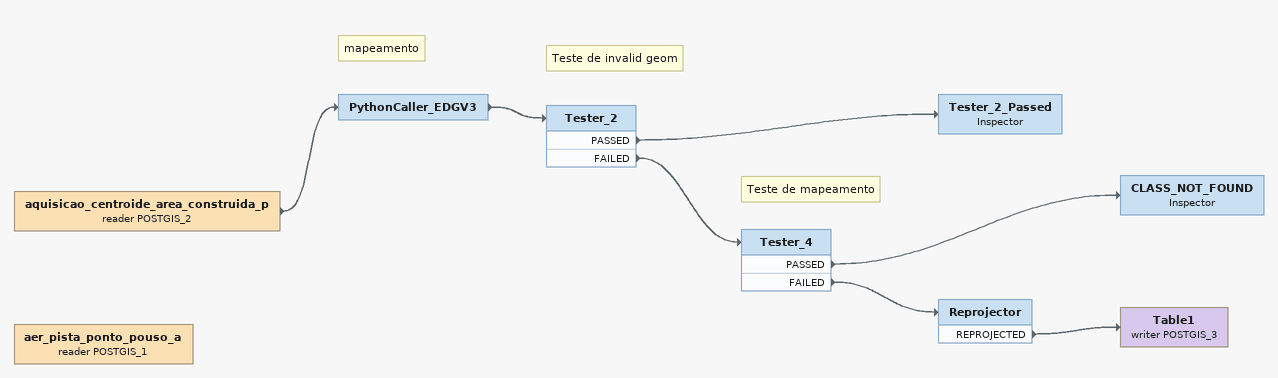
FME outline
aquisicao_centroide_area_construida_p (reader POSTGIS_2)
    -> PythonCaller_EDGV3
Note: mapeamento
PythonCaller_EDGV3
    -> Tester_2
Note: Teste de invalid geom
Tester_2
    PASSED -> Tester_2_Passed
    FAILED -> Tester_4
Tester_2_Passed: Inspector
Note: Teste de mapeamento
Tester_4
    PASSED -> CLASS_NOT_FOUND
    FAILED -> Reprojector
CLASS_NOT_FOUND: Inspector
Reprojector
    REPROJECTED -> Table1 (writer POSTGIS_3)
Table1 (writer POSTGIS_3)
aer_pista_ponto_pouso_a (reader POSTGIS_1)
